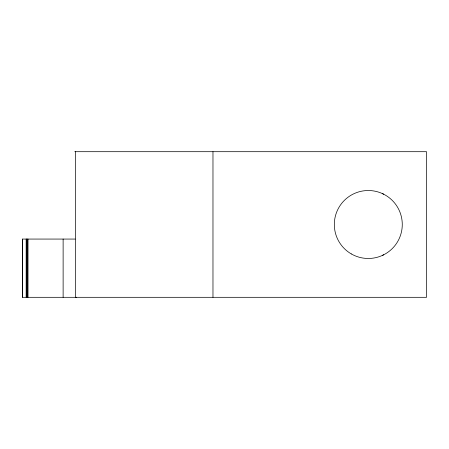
<?xml version="1.0" encoding="UTF-8"?>
<svg xmlns="http://www.w3.org/2000/svg" width="449" height="449" viewBox="0 0 449 449"><rect width="100%" height="100%" fill="white"/><g stroke="black" fill="none" stroke-linecap="round" stroke-linejoin="round"><path stroke-width="0.67" d="M382.531 255.358L383.732 254.774M74.781 151.695L426.55 151.695L426.55 297.311L22.45 297.311L22.484 239.064L75.191 239.064M76.667 297.305L75.499 297.311L75.499 151.695M382.531 193.642L383.732 194.226M212.972 151.689L212.972 297.305M63.124 239.064L63.124 297.311M28.012 239.064L28.012 297.311M27.619 239.064L27.619 297.311M26.508 239.064L26.508 297.311M26.16 239.064L26.16 297.311M22.529 239.064L22.529 297.311M351.309 253.926A33.978 33.978 0 0 0 402.276 224.5A33.978 33.978 0 0 0 351.309 195.074A33.978 33.978 0 0 0 351.309 253.926"/></g></svg>
